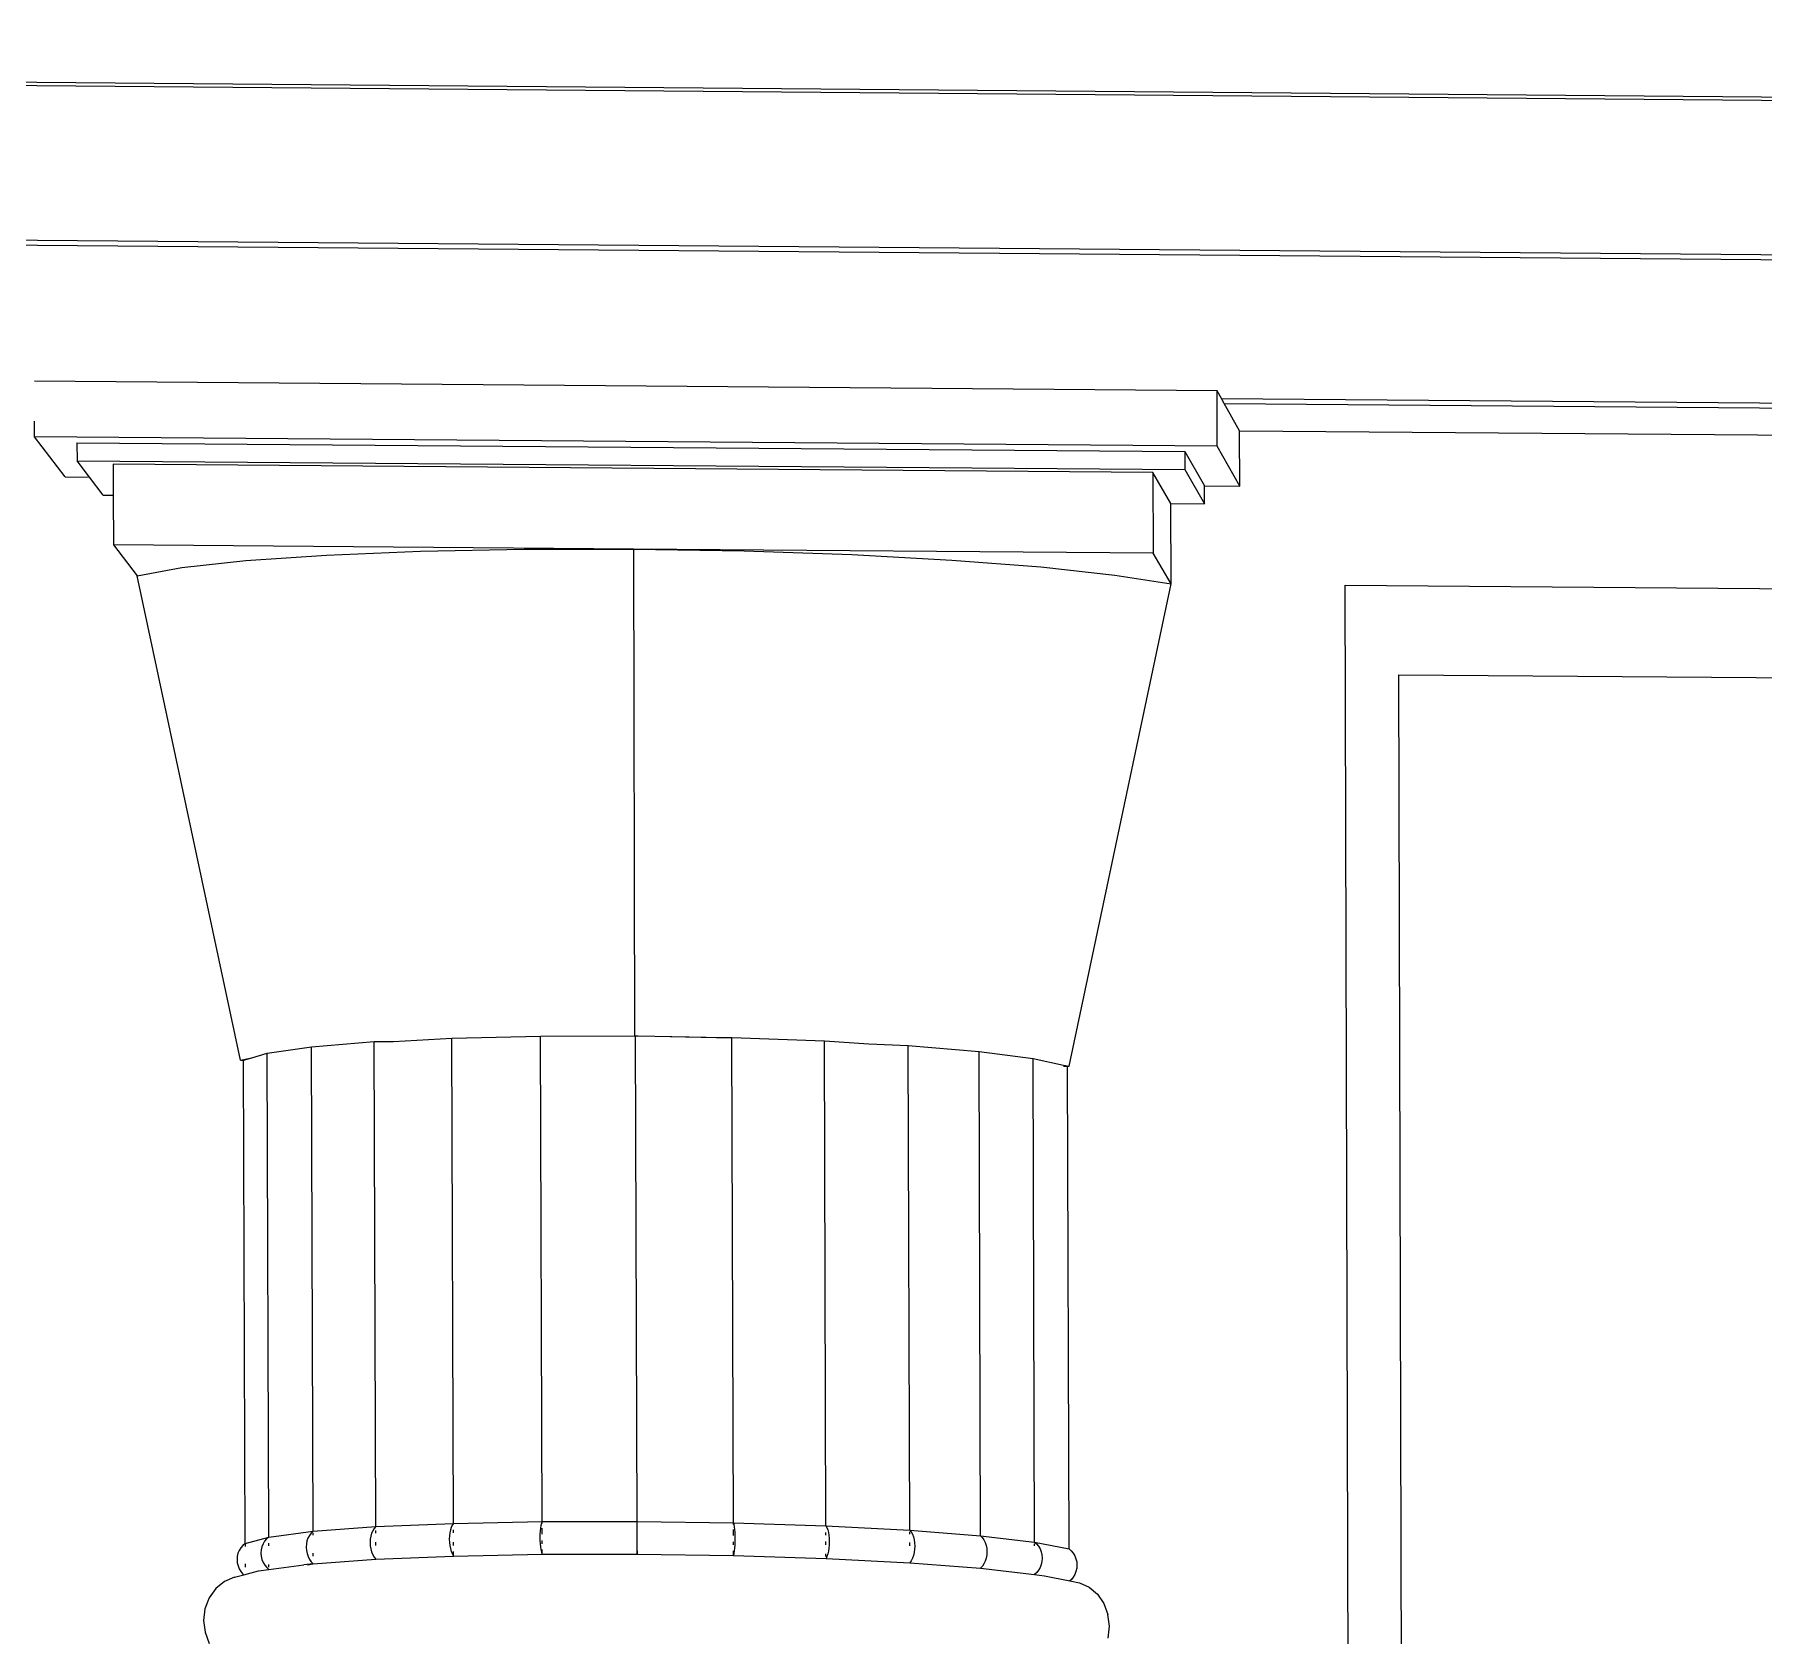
# Model space of a CAD drawing. Extents: x -106 to 80, y -44 to 65.
# Drawn here: x -25.32 to -18.76, y 25.32 to 31.4 of the extents above; entities that cross this region are included whole.
import ezdxf

# ---------------------------------------------------------------- set-up
doc = ezdxf.new("R2010")
doc.units = 0
doc.layers.get('0').update_dxf_attribs({"linetype": 'CONTINUOUS'})

msp = doc.modelspace()

# ---------------------------------------------------------------- linework, layer by layer
for p, q in [((-46.3978, 31.4005), (18.7871, 30.8436)), ((-46.3767, 31.3872), (18.9039, 30.8298)), ((-46.373, 30.7952), (18.9025, 30.2516)), ((-46.3414, 30.7758), (19.0769, 30.2315)), ((-20.8331, 30.0486), (-25.3235, 30.0852)), ((-20.8325, 29.8378), (-20.8331, 30.0486)), ((-20.8165, 30.019), (-20.8331, 30.0486)), ((-20.8165, 30.019), (-6.6965, 29.9042)), ((-20.8061, 30.0004), (-20.8165, 30.019)), ((-20.8061, 30.0004), (-6.6977, 29.8859)), ((-20.7479, 29.8967), (-20.8061, 30.0004)), ((-25.3228, 29.874), (-25.323, 29.9337)), ((-20.8325, 29.8378), (-25.3228, 29.874)), ((-25.2064, 29.7219), (-25.3228, 29.874)), ((-20.7479, 29.8967), (-6.7042, 29.7832)), ((-20.7473, 29.8956), (-20.7479, 29.8967)), ((-20.7467, 29.6862), (-20.7473, 29.8956)), ((-25.1619, 29.8514), (-20.9556, 29.8175)), ((-25.1619, 29.8514), (-25.1617, 29.783)), ((-20.9556, 29.8175), (-20.8811, 29.6872)), ((-20.9556, 29.8175), (-20.9555, 29.7493)), ((-20.7467, 29.6862), (-20.8325, 29.8378)), ((-25.1617, 29.783), (-20.9555, 29.7493)), ((-25.1146, 29.7211), (-25.1617, 29.783)), ((-21.0768, 29.7388), (-25.0246, 29.7705)), ((-25.0246, 29.7705), (-25.0242, 29.6525)), ((-21.0081, 29.6204), (-21.0768, 29.7388)), ((-21.0768, 29.7388), (-21.0759, 29.4319)), ((-20.9555, 29.7493), (-20.8809, 29.6194)), ((-25.2064, 29.7219), (-25.1146, 29.7211)), ((-25.0625, 29.6528), (-25.1146, 29.7211)), ((-20.8811, 29.6872), (-20.7467, 29.6862)), ((-20.8809, 29.6194), (-20.8811, 29.6872)), ((-25.0625, 29.6528), (-25.0242, 29.6525)), ((-25.0242, 29.6525), (-25.0236, 29.4632)), ((-21.0081, 29.6204), (-20.8809, 29.6194)), ((-21.0073, 29.3152), (-21.0081, 29.6204)), ((-25.0236, 29.4632), (-24.9339, 29.3461)), ((-23.0484, 29.4475), (-25.0236, 29.4632)), ((-24.5204, 29.4038), (-24.2145, 29.4248)), ((-24.2145, 29.4248), (-23.8576, 29.4395)), ((-23.8576, 29.4395), (-23.4636, 29.4472)), ((-23.4636, 29.4472), (-23.0484, 29.4475)), ((-21.0759, 29.4319), (-23.0484, 29.4475)), ((-23.0484, 29.4475), (-22.6283, 29.4406)), ((-23.0484, 29.4475), (-23.0444, 27.6001)), ((-22.6283, 29.4406), (-22.22, 29.4265)), ((-22.22, 29.4265), (-21.8398, 29.4061)), ((-21.0073, 29.3152), (-21.0759, 29.4319)), ((-24.9339, 29.3461), (-24.7634, 29.3772)), ((-24.5409, 27.5077), (-24.9339, 29.3461)), ((-24.7634, 29.3772), (-24.5204, 29.4038)), ((-21.8398, 29.4061), (-21.5026, 29.38)), ((-21.5026, 29.38), (-21.2215, 29.3492)), ((-21.2215, 29.3492), (-21.0073, 29.3152)), ((-21.3942, 27.485), (-21.0073, 29.3152)), ((-20.346, 29.311), (-7.2472, 29.2079)), ((-20.3135, 17.3224), (-20.346, 29.311)), ((-20.1128, 17.8118), (-20.1428, 28.9706)), ((-20.1428, 28.9706), (-7.5645, 28.8732)), ((-24.271, 27.5587), (-24.0332, 27.5781)), ((-24.0332, 27.5781), (-23.9807, 27.5781)), ((-24.0273, 25.7373), (-24.0332, 27.5781)), ((-23.9807, 27.5781), (-23.9602, 27.5792)), ((-23.9807, 27.5781), (-23.9745, 27.5786)), ((-23.9745, 27.5786), (-23.9602, 27.5792)), ((-23.9602, 27.5792), (-23.7382, 27.5919)), ((-23.7382, 27.5919), (-23.4014, 27.5994)), ((-23.7324, 25.7498), (-23.7382, 27.5919)), ((-23.4014, 27.5994), (-23.0444, 27.6001)), ((-23.3956, 25.7566), (-23.4014, 27.5994)), ((-23.0444, 27.6001), (-23.0425, 27.6001)), ((-23.0425, 27.6001), (-23.0406, 27.6001)), ((-23.0406, 27.6001), (-23.0314, 27.5999)), ((-23.0349, 25.7573), (-23.0406, 27.6001)), ((-23.0314, 27.5999), (-22.9683, 27.5986)), ((-23.0314, 27.5999), (-22.9683, 27.5989)), ((-22.9683, 27.5986), (-22.9683, 27.5989)), ((-22.9683, 27.5989), (-22.7076, 27.5945)), ((-22.9683, 27.5986), (-22.6749, 27.5925)), ((-22.7076, 27.5945), (-22.6749, 27.5933)), ((-22.6749, 27.5941), (-22.3237, 27.5816)), ((-22.6749, 27.5933), (-22.6749, 27.5941)), ((-22.6749, 27.5925), (-22.6749, 27.5933)), ((-22.6694, 25.7518), (-22.6749, 27.5925)), ((-22.3237, 27.5816), (-22.1554, 27.5696)), ((-22.3182, 25.7405), (-22.3237, 27.5816)), ((-24.5409, 27.5077), (-24.498, 27.5167)), ((-24.5409, 27.5077), (-24.5292, 27.5076)), ((-24.5292, 27.5076), (-24.498, 27.5167)), ((-24.5232, 25.6732), (-24.5292, 27.5076)), ((-24.498, 27.5167), (-24.4392, 27.5348)), ((-24.4392, 27.5348), (-24.271, 27.5587)), ((-24.4332, 25.6979), (-24.4392, 27.5348)), ((-24.2651, 25.7197), (-24.271, 27.5587)), ((-22.1554, 27.5696), (-22.0054, 27.5634)), ((-22.0054, 27.5634), (-21.7367, 27.5404)), ((-22, 25.7239), (-22.0054, 27.5634)), ((-21.7367, 27.5404), (-21.5316, 27.5138)), ((-21.7314, 25.703), (-21.7367, 27.5404)), ((-21.5316, 27.5138), (-21.4161, 27.4884)), ((-21.5263, 25.6788), (-21.5316, 27.5138)), ((-21.4161, 27.4884), (-21.4005, 27.485)), ((-21.4161, 27.4884), (-21.3942, 27.485)), ((-21.4161, 27.4852), (-21.4005, 27.485)), ((-21.3952, 25.6527), (-21.4005, 27.485)), ((-21.4005, 27.485), (-21.3942, 27.485)), ((-24.2651, 25.7197), (-24.0273, 25.7373)), ((-24.0273, 25.7373), (-24.0336, 25.7304)), ((-24.0273, 25.7373), (-23.7324, 25.7498)), ((-23.7409, 25.7346), (-23.7441, 25.7248)), ((-23.737, 25.743), (-23.7409, 25.7346)), ((-23.7324, 25.7498), (-23.737, 25.743)), ((-23.7324, 25.7498), (-23.3956, 25.7566)), ((-23.4005, 25.7414), (-23.4024, 25.7317)), ((-23.3983, 25.7498), (-23.4005, 25.7414)), ((-23.3956, 25.7566), (-23.3983, 25.7498)), ((-23.3956, 25.7566), (-23.0349, 25.7573)), ((-23.3956, 25.7498), (-23.3956, 25.7566)), ((-23.0363, 25.7323), (-23.0365, 25.7215)), ((-23.0359, 25.7421), (-23.0363, 25.7323)), ((-23.0355, 25.7505), (-23.0359, 25.7421)), ((-23.0349, 25.7573), (-23.0355, 25.7505)), ((-23.0349, 25.7505), (-23.0349, 25.7573)), ((-23.0349, 25.7573), (-22.6694, 25.7518)), ((-23.0348, 25.7097), (-23.0349, 25.7323)), ((-22.6694, 25.7518), (-22.6678, 25.745)), ((-22.6693, 25.745), (-22.6694, 25.7518)), ((-22.6694, 25.7518), (-22.3182, 25.7405)), ((-22.6678, 25.745), (-22.6664, 25.7366)), ((-22.6664, 25.7366), (-22.6653, 25.7268)), ((-22.3182, 25.7405), (-22.3146, 25.7336)), ((-22.3182, 25.7405), (-22, 25.7239)), ((-22.3146, 25.7336), (-22.3114, 25.7252)), ((-24.5232, 25.6732), (-24.5321, 25.6661)), ((-24.5232, 25.6732), (-24.4332, 25.6979)), ((-24.5232, 25.6732), (-24.5232, 25.6619)), ((-24.4553, 25.6722), (-24.4597, 25.6612)), ((-24.4493, 25.6822), (-24.4553, 25.6722)), ((-24.4419, 25.6908), (-24.4493, 25.6822)), ((-24.4332, 25.6979), (-24.4419, 25.6908)), ((-24.4332, 25.6979), (-24.2651, 25.7197)), ((-24.4331, 25.6646), (-24.4331, 25.6751)), ((-24.2909, 25.6715), (-24.2917, 25.6593)), ((-24.2886, 25.6833), (-24.2909, 25.6715)), ((-24.2847, 25.6942), (-24.2886, 25.6833)), ((-24.2793, 25.7041), (-24.2847, 25.6942)), ((-24.2727, 25.7127), (-24.2793, 25.7041)), ((-24.2651, 25.7197), (-24.2727, 25.7127)), ((-24.265, 25.7052), (-24.265, 25.7133)), ((-24.0486, 25.6894), (-24.0492, 25.6772)), ((-24.0492, 25.6772), (-24.0485, 25.6649)), ((-24.0466, 25.7011), (-24.0486, 25.6894)), ((-24.0434, 25.7121), (-24.0466, 25.7011)), ((-24.0391, 25.7219), (-24.0434, 25.7121)), ((-24.0336, 25.7304), (-24.0391, 25.7219)), ((-24.0272, 25.7128), (-24.0273, 25.7224)), ((-24.0271, 25.6658), (-24.0271, 25.6782)), ((-23.7478, 25.7022), (-23.7483, 25.69)), ((-23.7483, 25.69), (-23.7477, 25.6777)), ((-23.7464, 25.7139), (-23.7478, 25.7022)), ((-23.7477, 25.6777), (-23.7463, 25.6656)), ((-23.7441, 25.7248), (-23.7464, 25.7139)), ((-23.7322, 25.7142), (-23.7323, 25.725)), ((-23.7321, 25.6658), (-23.7321, 25.678)), ((-23.4045, 25.7091), (-23.4047, 25.6969)), ((-23.4047, 25.6969), (-23.4044, 25.6846)), ((-23.4037, 25.7208), (-23.4045, 25.7091)), ((-23.4044, 25.6846), (-23.4035, 25.6724)), ((-23.4024, 25.7317), (-23.4037, 25.7208)), ((-23.4035, 25.6724), (-23.4021, 25.6609)), ((-23.3955, 25.7091), (-23.3956, 25.7317)), ((-23.3954, 25.6725), (-23.3954, 25.6846)), ((-23.0365, 25.7215), (-23.0367, 25.7098)), ((-23.0367, 25.7098), (-23.0367, 25.6976)), ((-23.0367, 25.6976), (-23.0366, 25.6853)), ((-23.0366, 25.6853), (-23.0364, 25.6731)), ((-23.0364, 25.6731), (-23.0361, 25.6615)), ((-23.0347, 25.6731), (-23.0347, 25.6852)), ((-22.6692, 25.7043), (-22.6693, 25.7269)), ((-22.6691, 25.6677), (-22.6691, 25.6798)), ((-22.6653, 25.7268), (-22.6644, 25.7159)), ((-22.6643, 25.6676), (-22.665, 25.656)), ((-22.6644, 25.7159), (-22.6639, 25.7042)), ((-22.6638, 25.6797), (-22.6643, 25.6676)), ((-22.6639, 25.7042), (-22.6637, 25.692)), ((-22.6637, 25.692), (-22.6638, 25.6797)), ((-22.3181, 25.7048), (-22.3181, 25.7156)), ((-22.318, 25.6686), (-22.318, 25.6809)), ((-22.3114, 25.7252), (-22.3089, 25.7153)), ((-22.3089, 25.7153), (-22.307, 25.7044)), ((-22.307, 25.7044), (-22.3058, 25.6927)), ((-22.3058, 25.6682), (-22.3069, 25.6561)), ((-22.3058, 25.6927), (-22.3054, 25.6805)), ((-22.3054, 25.6805), (-22.3058, 25.6682)), ((-22, 25.7239), (-21.9945, 25.717)), ((-22, 25.7239), (-21.7314, 25.703)), ((-21.9999, 25.709), (-22, 25.7173)), ((-21.9998, 25.6647), (-21.9998, 25.6768)), ((-21.9945, 25.717), (-21.9898, 25.7084)), ((-21.9898, 25.7084), (-21.9859, 25.6986)), ((-21.9859, 25.6986), (-21.9831, 25.6876)), ((-21.9831, 25.6876), (-21.9814, 25.6759)), ((-21.9814, 25.6759), (-21.9808, 25.6637)), ((-21.7314, 25.703), (-21.7243, 25.6959)), ((-21.7314, 25.703), (-21.5263, 25.6788)), ((-21.7243, 25.6959), (-21.7183, 25.6873)), ((-21.7183, 25.6873), (-21.7134, 25.6774)), ((-21.7134, 25.6774), (-21.7097, 25.6663)), ((-21.5263, 25.6788), (-21.5181, 25.6717)), ((-21.5263, 25.6788), (-21.3952, 25.6527)), ((-21.5263, 25.6647), (-21.5263, 25.6726)), ((-21.5181, 25.6717), (-21.511, 25.6629)), ((-24.5532, 25.6245), (-24.5541, 25.6124)), ((-24.5541, 25.6124), (-24.5532, 25.6001)), ((-24.5505, 25.6363), (-24.5532, 25.6245)), ((-24.546, 25.6474), (-24.5505, 25.6363)), ((-24.5398, 25.6574), (-24.546, 25.6474)), ((-24.5321, 25.6661), (-24.5398, 25.6574)), ((-24.4624, 25.6494), (-24.4632, 25.6372)), ((-24.4632, 25.6372), (-24.4623, 25.625)), ((-24.4597, 25.6612), (-24.4624, 25.6494)), ((-24.4623, 25.625), (-24.4595, 25.613)), ((-24.4595, 25.613), (-24.4551, 25.6016)), ((-24.4551, 25.6016), (-24.449, 25.5912)), ((-24.2917, 25.6593), (-24.2909, 25.6471)), ((-24.2909, 25.6471), (-24.2884, 25.635)), ((-24.2884, 25.635), (-24.2844, 25.6236)), ((-24.2844, 25.6236), (-24.2791, 25.613)), ((-24.2791, 25.613), (-24.2724, 25.6037)), ((-24.2724, 25.6037), (-24.2647, 25.5958)), ((-24.2648, 25.625), (-24.2648, 25.6368)), ((-24.2647, 25.5958), (-24.0269, 25.6133)), ((-24.0485, 25.6649), (-24.0465, 25.6529)), ((-24.0465, 25.6529), (-24.0432, 25.6414)), ((-24.0432, 25.6414), (-24.0388, 25.6307)), ((-24.0388, 25.6307), (-24.0333, 25.6213)), ((-24.0333, 25.6213), (-24.0269, 25.6133)), ((-24.0269, 25.6133), (-23.732, 25.6257)), ((-23.7463, 25.6656), (-23.7439, 25.654)), ((-23.7439, 25.654), (-23.7406, 25.6433)), ((-23.7406, 25.6433), (-23.7366, 25.6338)), ((-23.7366, 25.6338), (-23.732, 25.6257)), ((-23.732, 25.6257), (-23.732, 25.6435)), ((-23.732, 25.6257), (-23.3953, 25.6325)), ((-23.4021, 25.6609), (-23.4003, 25.6501)), ((-23.4003, 25.6501), (-23.3979, 25.6406)), ((-23.3979, 25.6406), (-23.3953, 25.6325)), ((-23.3953, 25.6325), (-23.3953, 25.6501)), ((-23.3953, 25.6325), (-23.0346, 25.6331)), ((-23.0361, 25.6615), (-23.0357, 25.6508)), ((-23.0357, 25.6508), (-23.0351, 25.6413)), ((-23.0351, 25.6413), (-23.0346, 25.6331)), ((-23.0346, 25.6331), (-23.0346, 25.6508)), ((-23.0346, 25.6331), (-22.669, 25.6277)), ((-22.669, 25.6277), (-22.669, 25.6454)), ((-22.6674, 25.6358), (-22.669, 25.6277)), ((-22.669, 25.6277), (-22.3178, 25.6165)), ((-22.6661, 25.6453), (-22.6674, 25.6358)), ((-22.665, 25.656), (-22.6661, 25.6453)), ((-22.3179, 25.6246), (-22.3179, 25.6342)), ((-22.3142, 25.6245), (-22.3178, 25.6165)), ((-22.3178, 25.6165), (-21.9996, 25.6)), ((-22.3111, 25.634), (-22.3142, 25.6245)), ((-22.3087, 25.6446), (-22.3111, 25.634)), ((-22.3069, 25.6561), (-22.3087, 25.6446)), ((-21.9942, 25.6079), (-21.9996, 25.6)), ((-21.9895, 25.6173), (-21.9942, 25.6079)), ((-21.9857, 25.6279), (-21.9895, 25.6173)), ((-21.983, 25.6393), (-21.9857, 25.6279)), ((-21.9813, 25.6514), (-21.983, 25.6393)), ((-21.9808, 25.6637), (-21.9813, 25.6514)), ((-21.7132, 25.6068), (-21.718, 25.5963)), ((-21.7096, 25.6182), (-21.7132, 25.6068)), ((-21.7097, 25.6663), (-21.7075, 25.6546)), ((-21.7074, 25.6301), (-21.7096, 25.6182)), ((-21.7075, 25.6546), (-21.7067, 25.6424)), ((-21.7067, 25.6424), (-21.7074, 25.6301)), ((-21.511, 25.6629), (-21.5053, 25.6529)), ((-21.5053, 25.6529), (-21.5011, 25.6418)), ((-21.5011, 25.6418), (-21.4985, 25.63)), ((-21.4984, 25.6056), (-21.5009, 25.5937)), ((-21.4985, 25.63), (-21.4976, 25.6178)), ((-21.4976, 25.6178), (-21.4984, 25.6056)), ((-21.3952, 25.6527), (-21.3866, 25.6455)), ((-21.3866, 25.6455), (-21.3792, 25.6367)), ((-21.3792, 25.6367), (-21.3733, 25.6266)), ((-21.3733, 25.6266), (-21.3688, 25.6155)), ((-21.3688, 25.6155), (-21.3661, 25.6037)), ((-21.3661, 25.6037), (-21.3652, 25.5915)), ((-24.5639, 25.545), (-24.6021, 25.5288)), ((-24.5639, 25.545), (-24.5286, 25.5546)), ((-24.5532, 25.6001), (-24.5503, 25.5882)), ((-24.5503, 25.5882), (-24.5457, 25.5769)), ((-24.5457, 25.5769), (-24.5395, 25.5665)), ((-24.5395, 25.5665), (-24.5318, 25.5573)), ((-24.5318, 25.5573), (-24.5286, 25.5546)), ((-24.5286, 25.5546), (-24.4727, 25.5699)), ((-24.523, 25.5957), (-24.5229, 25.5831)), ((-24.4727, 25.5699), (-24.4336, 25.5749)), ((-24.449, 25.5912), (-24.4415, 25.582)), ((-24.4415, 25.582), (-24.4336, 25.5749)), ((-24.4336, 25.5749), (-24.3001, 25.592)), ((-24.4328, 25.5831), (-24.4329, 25.5933)), ((-24.2647, 25.5958), (-24.3001, 25.592)), ((-24.2862, 25.593), (-24.2647, 25.5958)), ((-21.9996, 25.6), (-21.731, 25.5793)), ((-21.724, 25.587), (-21.731, 25.5793)), ((-21.731, 25.5793), (-21.5259, 25.5553)), ((-21.718, 25.5963), (-21.724, 25.587)), ((-21.5178, 25.5629), (-21.5259, 25.5553)), ((-21.5259, 25.5553), (-21.4882, 25.5504)), ((-21.5259, 25.5553), (-21.5205, 25.5542)), ((-21.5107, 25.572), (-21.5178, 25.5629)), ((-21.5051, 25.5824), (-21.5107, 25.572)), ((-21.5009, 25.5937), (-21.5051, 25.5824)), ((-21.4882, 25.5504), (-21.3925, 25.5314)), ((-21.3863, 25.5369), (-21.3925, 25.5314)), ((-21.379, 25.5459), (-21.3863, 25.5369)), ((-21.3731, 25.5562), (-21.379, 25.5459)), ((-21.3687, 25.5674), (-21.3731, 25.5562)), ((-21.3661, 25.5793), (-21.3687, 25.5674)), ((-21.3652, 25.5915), (-21.3661, 25.5793)), ((-24.6349, 25.5023), (-24.66, 25.4672)), ((-24.6021, 25.5288), (-24.6349, 25.5023)), ((-21.3925, 25.5314), (-21.3554, 25.5241)), ((-21.3554, 25.5241), (-21.3186, 25.5075)), ((-21.3186, 25.5075), (-21.287, 25.4805)), ((-21.287, 25.4805), (-21.2627, 25.4451)), ((-24.6758, 25.4259), (-24.681, 25.3812)), ((-24.66, 25.4672), (-24.6758, 25.4259)), ((-21.2627, 25.4451), (-21.2473, 25.4037)), ((-24.681, 25.3812), (-24.6755, 25.3362)), ((-21.242, 25.359), (-21.2473, 25.4037)), ((-21.2471, 25.3142), (-21.242, 25.359)), ((-24.6755, 25.3362), (-24.6595, 25.294))]:
    msp.add_line(p, q)

doc.saveas('drawing.dxf')
